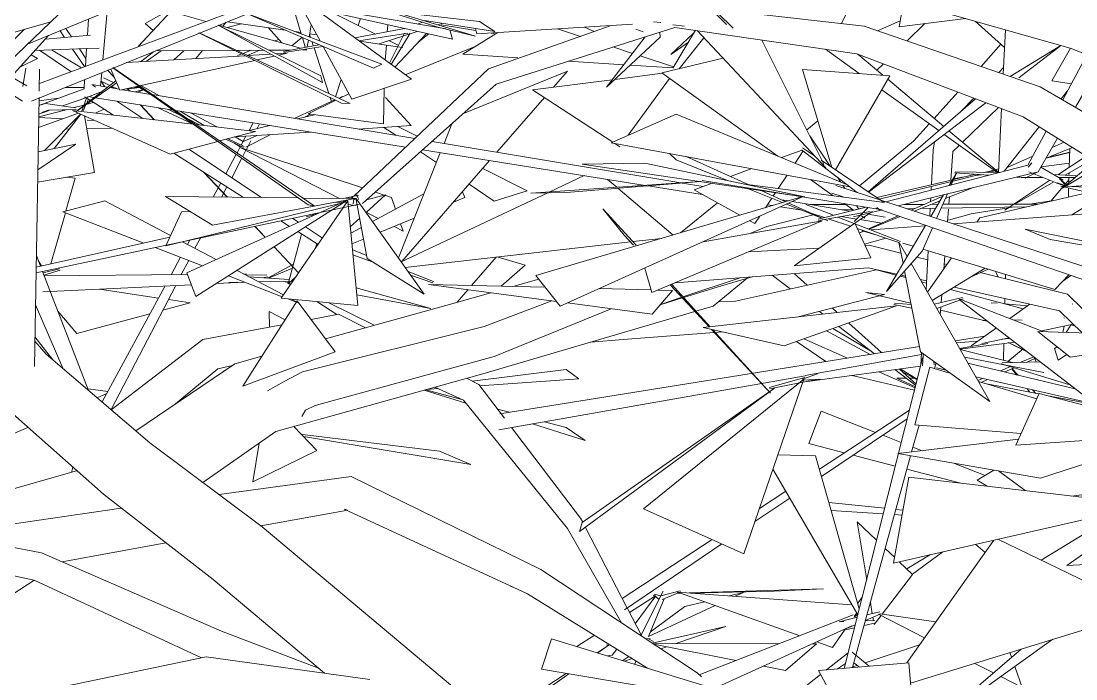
# Model space of a CAD drawing. Header units: millimetres. Extents: x 78096 to 288885, y -20632 to 149556.
# Drawn here: x 251112.1 to 251606.4, y 92259 to 92567.1 of the extents above; entities that cross this region are included whole.
import ezdxf

# ---------------------------------------------------------------- set-up
doc = ezdxf.new("R2010")
doc.units = ezdxf.units.MM
doc.layers.add('G-IMPT', color=8, linetype='Continuous', lineweight=9)
doc.layers.add('L-PLNT', color=71, linetype='Continuous', lineweight=9)

# ---------------------------------------------------------------- blocks, each defined once
blk = doc.blocks.new('ZZ-V - Tree Broadleaf 1 - 3dtree rotund SIMPLU-4826059-TOMH A-A')
at = {"layer": 'G-IMPT'}
for p, q in [((25447.2, 92568.09), (25446.71, 92560.48)), ((25455.99, 92571.72), (25453.96, 92549.05)), ((25667.01, 92563.48), (25677.76, 92559.97)), ((25720.99, 92545.15), (25731.58, 92562.81)), ((25426.98, 92558.68), (25448.06, 92560.6)), ((25622.54, 92551.65), (25639.01, 92561.75)), ((25724.01, 92544.81), (25735.61, 92559.23)), ((25422.17, 92553.38), (25446.31, 92554.29)), ((25446.31, 92554.29), (25445.78, 92546.01)), ((25446.49, 92554.3), (25452.24, 92554.52)), ((25471.52, 92548.05), (25477.64, 92552.79)), ((25481.17, 92553.21), (25474.2, 92548.21)), ((25692.96, 92555.01), (25702.09, 92552.03)), ((25622.54, 92551.65), (25648.32, 92549.96)), ((25672.16, 92548.4), (25697.99, 92546.7)), ((25705.64, 92550.87), (25721.35, 92545.75)), ((25453.42, 92542.98), (25452.86, 92536.72)), ((25456.1, 92544.07), (25459.32, 92540.66)), ((25459.24, 92540.85), (25456.15, 92544.09)), ((25622.87, 92523.85), (25671.62, 92543.74)), ((25665.03, 92536.15), (25671.62, 92543.74)), ((25700.96, 92546.51), (25720.99, 92545.19)), ((25876.04, 92545.37), (25873.77, 92543.04)), ((25441.43, 92524.81), (25459.97, 92539.13)), ((25460.33, 92538.28), (25441.82, 92525.02)), ((25445.37, 92539.72), (25445.09, 92535.39)), ((25692.57, 92539.66), (25655.28, 92534.91)), ((25716.1, 92542.67), (25693.79, 92539.82)), ((25700.1, 92513.68), (25719.39, 92540.31)), ((25445.09, 92535.39), (25423.97, 92527.66)), ((25446.93, 92531.5), (25452.6, 92533.87)), ((25456.13, 92536.17), (25448.78, 92537.4)), ((25450.52, 92536.19), (25448.99, 92537.2)), ((25461.61, 92535.26), (25457.15, 92536)), ((25476.45, 92532.78), (25463.19, 92534.99)), ((25692.82, 92510.49), (25655.28, 92534.91)), ((25425.17, 92527.83), (25426.43, 92528.44)), ((25441.06, 92526.5), (25427.02, 92528.57)), ((25446.93, 92531.5), (25435.03, 92527.39)), ((25448.05, 92529.93), (25445.31, 92531.66)), ((25449.82, 92531.3), (25446.74, 92531.79)), ((25458.96, 92523.03), (25448.38, 92529.72)), ((25487, 92525.38), (25450.45, 92531.2)), ((25472.64, 92521.48), (25460.41, 92529.61)), ((25600.11, 92512.13), (25477.02, 92532.69)), ((25638.59, 92505.71), (25660.82, 92531.3)), ((25862.08, 92531.05), (25855.98, 92524.79)), ((25428.69, 92525.19), (25423.93, 92523.54)), ((25425.3, 92524.24), (25428.35, 92525.46)), ((25441.46, 92525.73), (25428.65, 92525.4)), ((25496.39, 92518.79), (25439.69, 92525.22)), ((25439.69, 92525.22), (25485.4, 92504.75)), ((25471.4, 92527.86), (25478, 92520.87)), ((25471.62, 92527.83), (25478.19, 92520.85)), ((25595.79, 92508.05), (25487.88, 92525.24)), ((25873.65, 92526.66), (25856.77, 92510.39)), ((25525.46, 92515.49), (25497.46, 92518.67)), ((25617.42, 92518.98), (25613.78, 92509.85)), ((25525.46, 92515.49), (25508.65, 92510.99)), ((25507.83, 92510.76), (25485.4, 92504.75)), ((25724.76, 92491.32), (25608.24, 92510.78)), ((25696.2, 92508.3), (25693.86, 92509.82)), ((25843.68, 92510.6), (25842.97, 92506.69)), ((25855.25, 92508.92), (25852.27, 92506.05)), ((25898.83, 92507.91), (25904.33, 92510.35)), ((25519.87, 92484.56), (25487.16, 92505.22)), ((25528.31, 92484.46), (25494.24, 92507.12)), ((25612.03, 92505.47), (25592.39, 92456.22)), ((25708.03, 92490.18), (25603.76, 92506.78)), ((25842.97, 92506.69), (25842.18, 92490.49)), ((25852.27, 92506.05), (25851.22, 92492.62)), ((25877.73, 92498.56), (25889.67, 92503.85)), ((25908.33, 92507.85), (25895.94, 92502.89)), ((25895.99, 92502.91), (25906.99, 92505.61)), ((25897.31, 92503.44), (25906.99, 92505.71)), ((25901.41, 92495.1), (25914.65, 92503.9)), ((25907.04, 92507.34), (25906.78, 92498.67)), ((25594.08, 92454.47), (25635.17, 92501.78)), ((25917.39, 92502.19), (25904.81, 92494.91)), ((25501.1, 92496.41), (25512.21, 92484.64)), ((25501.38, 92496.24), (25512.3, 92484.64)), ((25663.38, 92487.12), (25679.51, 92494.72)), ((25852.31, 92492.19), (25864.74, 92495.24)), ((25852.65, 92492.95), (25862.9, 92495.36)), ((25866.83, 92496.28), (25871.38, 92497.35)), ((25868.85, 92496.25), (25871.88, 92496.99)), ((25872.08, 92497.51), (25873.69, 92497.89)), ((25906.64, 92493.92), (25906.56, 92491.32)), ((25906.7, 92496.01), (25906.66, 92494.81)), ((25694.74, 92489.27), (25690.33, 92493)), ((25721.16, 92466.92), (25695.28, 92488.81)), ((25734.83, 92485.91), (25709.45, 92489.95)), ((25735.2, 92489.58), (25725.32, 92491.23)), ((25816.61, 92484.49), (25852.05, 92492.81)), ((25817.78, 92483.71), (25851.58, 92492.01)), ((25842.14, 92489.69), (25842.05, 92487.93)), ((25861.11, 92488.94), (25848.68, 92483.97)), ((25876.65, 92478.62), (25897.68, 92492.61)), ((25899.55, 92491.87), (25881.3, 92481.31)), ((25904.72, 92490.53), (25898.08, 92482.77)), ((25906.6, 92492.72), (25905.07, 92490.93)), ((25906.49, 92488.98), (25906.36, 92484.7)), ((25593.74, 92454.31), (25662.45, 92486.68)), ((25832.69, 92478.6), (25847.55, 92485.18)), ((25841.88, 92484.28), (25841.8, 92482.63)), ((25850.6, 92484.73), (25850.33, 92481.29)), ((25915.61, 92486.85), (25864.83, 92475.02)), ((25922.54, 92485.24), (25908.05, 92476.35)), ((25454.79, 92482.97), (25435.15, 92477.78)), ((25454.79, 92482.97), (25485.64, 92466.72)), ((25698.27, 92466.78), (25688.26, 92479.19)), ((25703.8, 92462.1), (25688.26, 92479.19)), ((25767.66, 92480.68), (25765.28, 92481.06)), ((25781.44, 92478.48), (25771.4, 92480.08)), ((25775.18, 92482.9), (25771.87, 92483.46)), ((25804.1, 92478.08), (25776.99, 92482.6)), ((25796.33, 92476.14), (25783.27, 92481.22)), ((25801.91, 92481.25), (25785.14, 92481.24)), ((25805.24, 92478.87), (25799.82, 92478.79)), ((25838.74, 92481.28), (25829.45, 92481.27)), ((25834.28, 92479.31), (25830.7, 92479.25)), ((25846.25, 92483), (25834.12, 92478.14)), ((25844.16, 92479.45), (25837.14, 92479.35)), ((25841.64, 92479.42), (25841.46, 92475.74)), ((25845.24, 92481.29), (25841.98, 92481.28)), ((25886.56, 92480.09), (25846.7, 92479.49)), ((25880.69, 92481.31), (25847.5, 92481.29)), ((25850.14, 92478.97), (25849.68, 92473.06)), ((25878.73, 92479.82), (25876.65, 92478.62)), ((25891.86, 92481.32), (25880.74, 92481.31)), ((25435.15, 92477.78), (25473.06, 92463.13)), ((25545.66, 92472.93), (25542.98, 92474.71)), ((25792.1, 92475.08), (25785.43, 92477.31)), ((25804.27, 92471), (25793.74, 92474.53)), ((25827.75, 92463.91), (25798.41, 92475.33)), ((25807.21, 92474.38), (25799.77, 92475.56)), ((25818.95, 92472.51), (25808.71, 92474.14)), ((25820.57, 92475.33), (25812.59, 92476.66)), ((25812.73, 92469.75), (25826.54, 92475.87)), ((25827.57, 92475.52), (25812.96, 92469.66)), ((25934.64, 92478.35), (25852.43, 92472.16)), ((25863.4, 92472.99), (25864.83, 92475.02)), ((25525.16, 92470.93), (25529.98, 92465.83)), ((25525.21, 92470.94), (25530.01, 92465.84)), ((25541.36, 92470.98), (25537.35, 92473.51)), ((25556.83, 92465.5), (25548.87, 92470.79)), ((25827.36, 92463.27), (25807.39, 92469.96)), ((25808.5, 92467.88), (25810.43, 92468.73)), ((25810.55, 92468.7), (25808.5, 92467.88)), ((25809.72, 92468.95), (25817.16, 92466.68)), ((25839.27, 92471.17), (25813.97, 92469.27)), ((25491.28, 92463.75), (25507.05, 92455.44)), ((25554.78, 92462.5), (25545.29, 92468.5)), ((25698.27, 92466.78), (25702.6, 92462.1)), ((25715.85, 92465.35), (25702.25, 92463.81)), ((25478.47, 92461.04), (25500.54, 92452.5)), ((25534.16, 92461.4), (25545.67, 92449.21)), ((25534.18, 92461.41), (25545.67, 92449.22)), ((25553.29, 92460.33), (25554.33, 92463.12)), ((25577.54, 92457.37), (25570.89, 92459.97)), ((25701.13, 92463.69), (25595.54, 92451.76)), ((25828.88, 92453.58), (25826.91, 92463.45)), ((25830.81, 92456.86), (25827.11, 92463.35)), ((25828.87, 92463.12), (25833.65, 92461.66)), ((25838.21, 92460.27), (25899.97, 92441.46)), ((25840.67, 92459.52), (25839.77, 92441.16)), ((25580.18, 92454.4), (25571.11, 92457.56)), ((25840.35, 92440.14), (25851.62, 92456.19)), ((25848.43, 92457.16), (25847.94, 92450.96)), ((25516.79, 92450.31), (25538.56, 92438.84)), ((25608.85, 92445.13), (25596.94, 92449.79)), ((25837.12, 92412.15), (25829.58, 92450.04)), ((25869.56, 92388.94), (25832.69, 92453.56)), ((25867.35, 92451.4), (25842.59, 92436.22)), ((25512.79, 92447.77), (25538, 92438.02)), ((25608.55, 92444.53), (25598.09, 92448.17)), ((25906.65, 92448.26), (25899.97, 92441.46)), ((25661.25, 92442.42), (25606.58, 92443.76)), ((25666.55, 92435.78), (25606.58, 92443.76)), ((25710.78, 92441.21), (25686.49, 92441.81)), ((25720.84, 92440.97), (25711.27, 92429.83)), ((25720.84, 92440.97), (25714.02, 92441.13)), ((25719.78, 92443.56), (25738.07, 92423.82)), ((25738.56, 92423.88), (25720.41, 92443.83)), ((25519.56, 92396.13), (25544.97, 92436.14)), ((25540.59, 92437.02), (25544.56, 92435.49)), ((25542.35, 92436.85), (25544.65, 92435.64)), ((25544.66, 92435.45), (25546, 92434.93)), ((25562.79, 92412.25), (25544.97, 92436.14)), ((25711.27, 92429.83), (25671.63, 92435.11)), ((25824.51, 92434.32), (25833.04, 92432.67)), ((25824.84, 92434.91), (25832.69, 92434.42)), ((25856.78, 92437.65), (25843.53, 92434.56)), ((25857.11, 92437.05), (25844.73, 92432.47)), ((25847, 92438.92), (25846.71, 92435.31)), ((25855.26, 92436.77), (25922.53, 92384.83)), ((25894.93, 92421.62), (25855.56, 92436.83)), ((25825.88, 92433.77), (25735.3, 92423.51)), ((25773.22, 92415.03), (25825.88, 92433.77)), ((25846.54, 92433.14), (25846.28, 92429.75)), ((25773.22, 92415.03), (25735.3, 92423.51)), ((25739.16, 92422.65), (25766.83, 92392.78)), ((25766.83, 92392.78), (25739.81, 92422.5)), ((25562.79, 92412.25), (25519.56, 92396.13)), ((25783.06, 92401.08), (25837.55, 92411)), ((25837.12, 92412.15), (25869.56, 92388.94)), ((25837.61, 92411.79), (25837.19, 92406.14)), ((25838.31, 92411.29), (25838.03, 92405.59)), ((25838.35, 92410.38), (25838.03, 92405.59)), ((25784.07, 92398.31), (25837.11, 92405.47)), ((25838.04, 92409.16), (25801.36, 92263.89)), ((25834.35, 92378.02), (25841.49, 92404.95)), ((25850.14, 92402.4), (25841.49, 92404.95)), ((25843.37, 92407.67), (25843.43, 92406.14)), ((25844.36, 92406.96), (25843.64, 92404.32)), ((25848.99, 92403.65), (25844.54, 92404.67)), ((25909.61, 92394.81), (25859.29, 92406.94)), ((25766.23, 92395.44), (25782.81, 92400.17)), ((25781.72, 92399.45), (25788.85, 92401.85)), ((25918.88, 92387.64), (25863, 92400.44)), ((25677.3, 92327.93), (25768.71, 92395.17)), ((25678.54, 92332.17), (25768.71, 92395.17)), ((25782.4, 92399.43), (25707.3, 92338.64)), ((25754.34, 92317.62), (25782.4, 92399.43)), ((25766.38, 92394.83), (25789.12, 92399.36)), ((25782.07, 92398.84), (25790.26, 92399.32)), ((25891.54, 92390.18), (25864.26, 92398.23)), ((25836.38, 92377.85), (25832.93, 92365.28)), ((25834.35, 92378.02), (25884.15, 92373.91)), ((25882.93, 92371.24), (25826.42, 92364.5)), ((25893.31, 92353), (25956.83, 92373.6)), ((25832.44, 92363.47), (25805.22, 92264.23)), ((25893.31, 92353), (25826.42, 92364.5)), ((25907.95, 92344.62), (25952.34, 92350.66)), ((25754.34, 92317.62), (25707.3, 92338.64)), ((25678.54, 92332.17), (25677.3, 92327.93)), ((25893.6, 92314.55), (25917.63, 92329.33)), ((25871.45, 92323.92), (25830.63, 92266.45)), ((25862.93, 92321.98), (25867.31, 92318.1)), ((25873.3, 92324.34), (25942.59, 92290.93)), ((25942.59, 92290.93), (25832.46, 92256.92)), ((25659.54, 92263.47), (25664.23, 92277.72)), ((25773.39, 92244.34), (25664.23, 92277.72)), ((25899.07, 92277.49), (25844.83, 92238.71)), ((25793.02, 92263.17), (25803.18, 92271.09)), ((25813.01, 92264.91), (25805.01, 92271.49)), ((25844.58, 92238.92), (25884.19, 92272.9)), ((25798.18, 92263.62), (25801.94, 92266.19)), ((25808.42, 92264.51), (25805.85, 92266.51)), ((25659.54, 92263.47), (25773.39, 92244.34)), ((25771.39, 92246.28), (25790.23, 92260.98))]:
    blk.add_line(p, q, dxfattribs=at)
blk = doc.blocks.new('ZZ-V - Tree Broadleaf 1 - 3dtree rotund SIMPLU-4826034-TOMH A-A')
at = {"layer": 'G-IMPT'}
for p, q in [((25474.53, 92610.1), (25405.84, 92543.94)), ((25712.77, 92599.17), (25746.2, 92565.62)), ((25580.66, 92594.49), (25420.48, 92529.64)), ((25580.01, 92595.94), (25424.15, 92537.96)), ((25610.93, 92564.34), (25552.17, 92583.07)), ((25628.6, 92560.15), (25552.19, 92583.08)), ((25340.65, 92581.18), (25418.32, 92536.81)), ((25418.66, 92556.29), (25471.61, 92578.18)), ((25907.21, 92554.47), (25823.36, 92578.23)), ((25614.73, 92563.44), (25536.55, 92576.77)), ((25617.8, 92558.64), (25536.55, 92576.77)), ((25542.69, 92575.4), (25546.9, 92561.11)), ((25546.57, 92574.53), (25555.7, 92557.82)), ((25598.49, 92539.92), (25553.24, 92573.04)), ((25827.01, 92564.47), (25829.27, 92576.56)), ((25485.69, 92571.59), (25470.4, 92555.17)), ((25485.69, 92571.59), (25502.11, 92566.96)), ((25521.32, 92570.62), (25580.72, 92545.08)), ((25584.65, 92546.99), (25521.39, 92570.65)), ((25581.7, 92561.09), (25561.07, 92571.3)), ((25630.48, 92566.9), (25590.71, 92571.52)), ((25742.05, 92570.92), (25749.23, 92563.87)), ((25810.65, 92564.79), (25755.48, 92570.99)), ((25827.01, 92564.47), (25858.39, 92568.3)), ((25386.95, 92554.73), (25429.56, 92566.83)), ((25417.13, 92563.3), (25400.83, 92546.8)), ((25556.78, 92538.37), (25507.88, 92565.2)), ((25556.03, 92541.57), (25507.91, 92565.21)), ((25508.33, 92565.21), (25546.53, 92554.45)), ((25512.39, 92566.85), (25539.32, 92562.88)), ((25537.86, 92556.89), (25531.56, 92564.03)), ((25550.53, 92559.75), (25551.59, 92565.33)), ((25572.06, 92559.27), (25595.31, 92563.66)), ((25587.41, 92565.42), (25587.19, 92562.12)), ((25603.81, 92566.61), (25601.27, 92565.73)), ((25604.63, 92567.35), (25637.59, 92562.25)), ((25610.93, 92564.34), (25628.6, 92560.15)), ((25612.88, 92566.07), (25610.95, 92565.45)), ((25616.5, 92563.02), (25617.8, 92558.64)), ((25628.52, 92563.65), (25629.17, 92561.15)), ((25629.17, 92561.15), (25702.16, 92565.64)), ((25630.48, 92566.9), (25637.59, 92562.25)), ((25692.15, 92565.02), (25634.67, 92544.84)), ((25721.89, 92564.21), (25638.3, 92537.62)), ((25703.62, 92563.28), (25707.1, 92562.06)), ((25711.97, 92566.73), (25715.45, 92566.43)), ((25720.99, 92565.39), (25726.48, 92564.75)), ((25807.23, 92551.82), (25721.89, 92564.21)), ((25732.36, 92562.69), (25792.67, 92498.4)), ((25893.19, 92536.35), (25810.65, 92564.79)), ((25876.91, 92563.06), (25875.88, 92542.31)), ((25410.94, 92541.02), (25428.5, 92560.36)), ((25565.69, 92528.75), (25498.95, 92561.6)), ((25569.75, 92528.51), (25498.97, 92561.6)), ((25542.47, 92555.59), (25547.16, 92559.51)), ((25544, 92562.19), (25546.7, 92561.8)), ((25547.41, 92559.4), (25548.74, 92554.87)), ((25549.64, 92555.04), (25550.24, 92558.19)), ((25550.81, 92561.19), (25554.12, 92560.7)), ((25573.91, 92557.91), (25596.77, 92561.5)), ((25574.13, 92557.75), (25592.01, 92555.12)), ((25601.27, 92562.33), (25583.35, 92556.55)), ((25592.36, 92555.82), (25587.9, 92558.02)), ((25588.21, 92547.44), (25595.19, 92561.54)), ((25589.08, 92546.81), (25597.86, 92561.55)), ((25590.72, 92545.61), (25605.52, 92561.38)), ((25689.88, 92536.17), (25708.09, 92559.82)), ((25689.88, 92536.17), (25715.09, 92559.68)), ((25714.97, 92562.01), (25715.09, 92559.68)), ((25762.79, 92558.27), (25791.84, 92500.07)), ((25478.65, 92553.19), (25515.57, 92553.42)), ((25516.46, 92553.43), (25529.2, 92553.5)), ((25531.7, 92553.52), (25541.91, 92553.58)), ((25538.52, 92552.94), (25555.14, 92556.08)), ((25538.65, 92552.37), (25557.05, 92555.26)), ((25547.4, 92553.61), (25549.45, 92553.63)), ((25557.11, 92555.23), (25570.61, 92530.51)), ((25586.76, 92555.89), (25586.27, 92548.86)), ((25592.14, 92555.1), (25594.52, 92554.75)), ((25792.48, 92553.96), (25808.33, 92542.58)), ((25879.06, 92541.22), (25902.77, 92555.73)), ((25883.09, 92540.61), (25902.88, 92555.69)), ((25898.66, 92539.12), (25907.33, 92554.42)), ((25912.79, 92552.23), (25907.21, 92554.47)), ((25382.94, 92550.56), (25416.18, 92529.66)), ((25461.85, 92534.7), (25525.09, 92548.73)), ((25465.01, 92547.67), (25520.62, 92550.94)), ((25521.65, 92551), (25532.6, 92551.64)), ((25526.05, 92548.94), (25534.21, 92550.76)), ((25535.21, 92551.79), (25540.21, 92552.09)), ((25536.35, 92551.23), (25540.21, 92552.09)), ((25744.55, 92549.7), (25715.82, 92542.86)), ((25885.26, 92522.27), (25807.23, 92551.82)), ((25807.69, 92551.64), (25819.42, 92541.79)), ((25914.85, 92551.04), (25903.74, 92530.21)), ((25417.75, 92545.01), (25416.37, 92536.45)), ((25424.26, 92544.68), (25424.08, 92534.38)), ((25457.62, 92544.68), (25461.85, 92534.7)), ((25550.18, 92481.04), (25458.59, 92545.31)), ((25552.99, 92480.57), (25458.61, 92545.32)), ((25634.67, 92544.84), (25571.54, 92485.1)), ((25584.65, 92546.99), (25580.72, 92545.08)), ((25715.82, 92542.86), (25770.28, 92503.9)), ((25781.77, 92544.49), (25795.55, 92498.57)), ((25781.77, 92544.49), (25822.67, 92541.55)), ((25921.35, 92547), (25909.69, 92526.75)), ((25556.03, 92541.57), (25556.78, 92538.37)), ((25598.49, 92539.92), (25570.61, 92530.51)), ((25797.18, 92497.48), (25822.67, 92541.55)), ((25821.7, 92539.87), (25847.94, 92517.81)), ((25907.79, 92537.82), (25898.66, 92539.12)), ((25564.71, 92530.87), (25569.21, 92533.08)), ((25638.3, 92537.62), (25575.65, 92481.68)), ((25585.44, 92518.94), (25585.68, 92535.6)), ((25818.89, 92535.01), (25845.64, 92515.82)), ((25965.52, 92494.26), (25893.19, 92536.35)), ((25903.01, 92530.64), (25905.97, 92534.39)), ((25424.03, 92531.37), (25421.84, 92405.34)), ((25550.07, 92523.67), (25563.05, 92530.05)), ((25569.75, 92528.51), (25565.69, 92528.75)), ((25862.85, 92530.75), (25812.61, 92487.16)), ((25812.77, 92487.06), (25867.72, 92528.91)), ((25585.44, 92518.94), (25550.07, 92523.67)), ((25722.6, 92523.54), (25692.04, 92510.15)), ((25722.6, 92523.54), (25803.21, 92490.32)), ((25875.09, 92526.12), (25873.61, 92496.22)), ((25956.57, 92477.72), (25885.26, 92522.27)), ((25785.22, 92513.32), (25794.71, 92499.13)), ((25848.16, 92514.01), (25873.25, 92496.01)), ((25850.41, 92515.73), (25873.72, 92496.13)), ((25876.35, 92496.81), (25892.73, 92517.6)), ((25895.94, 92515.6), (25887.44, 92499.68)), ((25441.25, 92509.48), (25423.44, 92497.52)), ((25441.25, 92509.48), (25423.59, 92505.91)), ((25692.04, 92510.15), (25803.95, 92489.56)), ((25901.32, 92512.23), (25892.25, 92496.49)), ((25719.47, 92505.11), (25722.58, 92502.09)), ((25727.28, 92503.67), (25756.27, 92490.53)), ((25772, 92503.19), (25781.56, 92506.72)), ((25782.07, 92506.33), (25778.27, 92500.6)), ((25781.33, 92506.9), (25807.43, 92486.84)), ((25781.85, 92507.72), (25787.4, 92504.01)), ((25707.94, 92500.57), (25678.45, 92500.13)), ((25782.03, 92484.83), (25678.45, 92500.13)), ((25707.94, 92500.57), (25782.85, 92484.82)), ((25746.66, 92492.43), (25722.58, 92502.09)), ((25790.5, 92501.95), (25820.09, 92482.16)), ((25887.44, 92499.68), (25820.9, 92482.45)), ((25887.51, 92498.71), (25889.31, 92500.75)), ((25903.93, 92492.57), (25893.5, 92498.66)), ((25918.57, 92501.46), (25903.69, 92488.91)), ((25903.69, 92488.91), (25921.55, 92499.6)), ((25747.96, 92494.3), (25758.01, 92498.01)), ((25774.53, 92494.97), (25770.36, 92488.7)), ((25798.18, 92493.95), (25799.61, 92491.81)), ((25892.25, 92496.49), (25826.61, 92480.58)), ((25850.45, 92490.1), (25853.91, 92495.96)), ((25851.51, 92490.38), (25853.98, 92495.95)), ((25853.03, 92496.02), (25869.15, 92494.94)), ((25873.01, 92496.18), (25853.25, 92496.51)), ((25882.27, 92494.07), (25883.98, 92493.96)), ((25894.39, 92493.92), (25884.3, 92493.92)), ((25886.05, 92493.49), (25891.7, 92496.31)), ((25902.68, 92490.62), (25887.83, 92496.53)), ((25910.45, 92494.61), (25899.42, 92495.2)), ((25909.64, 92493.92), (25901.62, 92493.92)), ((25733.86, 92491.94), (25654.52, 92486.51)), ((25671.18, 92486.87), (25733.99, 92491.93)), ((25731, 92488.03), (25739.39, 92491.13)), ((25734.71, 92492.46), (25819.06, 92478.75)), ((25754.79, 92490.72), (25820.21, 92482.21)), ((25772.44, 92482.09), (25756.04, 92488.67)), ((25785.59, 92492.94), (25796.21, 92485.33)), ((25797.46, 92490.09), (25947.79, 92441.07)), ((25800.71, 92490.15), (25801.68, 92488.72)), ((25905.55, 92489.83), (25900.88, 92491.25)), ((25904.3, 92490.27), (25901.22, 92491.31)), ((25905.85, 92490.32), (25902.15, 92493.22)), ((25904.63, 92490.7), (25902.56, 92493.09)), ((25904.79, 92489.74), (25902.88, 92489.82)), ((25902.88, 92489.82), (25978.28, 92472.24)), ((25939.6, 92488.32), (25905.07, 92489.73)), ((25907.91, 92489.62), (25934.25, 92491.66)), ((25505.3, 92471.48), (25483.27, 92484.97)), ((25545.6, 92484.26), (25483.27, 92484.97)), ((25505.3, 92471.48), (25572.09, 92483.96)), ((25572.09, 92483.96), (25547.65, 92484.24)), ((25566.69, 92484.02), (25573.08, 92485.45)), ((25571.28, 92484.86), (25567.43, 92484.17)), ((25570.63, 92484.52), (25572.12, 92483.6)), ((25570.83, 92484.96), (25572.97, 92485.46)), ((25571.45, 92483.78), (25571.26, 92481.5)), ((25604.46, 92439.17), (25572.53, 92484.25)), ((25572.53, 92484.25), (25577.81, 92455.89)), ((25573.53, 92484.54), (25572.75, 92485.48)), ((25572.78, 92485.67), (25573.78, 92485.39)), ((25573.77, 92484.08), (25573.72, 92483.59)), ((25671.18, 92486.87), (25654.52, 92486.51)), ((25656.88, 92447.9), (25782, 92484.92)), ((25668.29, 92433.6), (25782.1, 92484.91)), ((25731, 92488.03), (25752.42, 92476.17)), ((25762.46, 92487.72), (25773.92, 92482.53)), ((25767.33, 92484.14), (25764.39, 92479.71)), ((25769.06, 92486.75), (25768.03, 92485.2)), ((25795.55, 92486.55), (25800.83, 92484.73)), ((25841.89, 92475.6), (25847.87, 92485.74)), ((25844.6, 92474.72), (25849.65, 92486.17)), ((25422.6, 92449.19), (25574.14, 92481.31)), ((25483.39, 92461.87), (25564.96, 92481.67)), ((25493.33, 92449.24), (25565.78, 92482.04)), ((25566.53, 92482.05), (25497.52, 92438.03)), ((25537.52, 92437.31), (25568.73, 92482.86)), ((25552.99, 92480.57), (25550.18, 92481.04)), ((25562.19, 92482.11), (25568.31, 92482.48)), ((25565.75, 92481.86), (25568.31, 92482.48)), ((25566.51, 92482.37), (25568.3, 92483.18)), ((25566.59, 92482.77), (25568.5, 92482.12)), ((25568.3, 92483.18), (25567.09, 92482.41)), ((25573.34, 92433.87), (25568.73, 92482.86)), ((25572.41, 92480.7), (25568.88, 92481.24)), ((25790.77, 92474.74), (25774.25, 92481.37)), ((25775.37, 92481.87), (25790.98, 92474.8)), ((25789.09, 92474.33), (25811.64, 92479.96)), ((25801.4, 92481.62), (25805.73, 92478.52)), ((25811.42, 92479.99), (25804.56, 92478.22)), ((25818.54, 92478.63), (25805.61, 92475.5)), ((25806.04, 92473.21), (25812.62, 92479.8)), ((25807.03, 92480.71), (25808.09, 92479.13)), ((25816.21, 92479.43), (25940.17, 92436.71)), ((25816.64, 92479.76), (25817.92, 92478.78)), ((25483.39, 92461.87), (25490.77, 92477.75)), ((25490.77, 92477.75), (25494.68, 92477.99)), ((25711.15, 92439.92), (25790.98, 92473.63)), ((25735.19, 92463.76), (25790.98, 92473.63)), ((25757.04, 92473.61), (25759.45, 92472.28)), ((25761.74, 92475.73), (25759.45, 92472.28)), ((25789.24, 92473.75), (25813.44, 92477.91)), ((25792.22, 92474.23), (25793.59, 92473.61)), ((25793.59, 92473.61), (25792.31, 92474.12)), ((25806.39, 92472.63), (25814.51, 92477.9)), ((25809.36, 92475.92), (25811.03, 92474.73)), ((25777.81, 92452.4), (25806.25, 92472.39)), ((25813.83, 92456.2), (25806.25, 92472.39)), ((25821.14, 92440.48), (25839.42, 92471.43)), ((25837.8, 92459.34), (25842.65, 92470.32)), ((25897.82, 92464.81), (25886.14, 92469.58)), ((25969.99, 92452.75), (25886.14, 92469.58)), ((25422.65, 92451.88), (25485.24, 92465.84)), ((25897.82, 92464.81), (25969.99, 92452.75)), ((25837.8, 92459.34), (25821.14, 92440.48)), ((25604.46, 92439.17), (25577.81, 92455.89)), ((25813.83, 92456.2), (25777.81, 92452.4)), ((25493.33, 92449.24), (25497.52, 92438.03)), ((25707.85, 92451.44), (25711.15, 92439.92)), ((25656.88, 92447.9), (25668.29, 92433.6)), ((25537.52, 92437.31), (25573.34, 92433.87)), ((25892.05, 92421.72), (25907.27, 92409.62)), ((25892.05, 92421.72), (25969.91, 92419.03)), ((25427.38, 92411.09), (25422.04, 92417.25)), ((25899.83, 92413.7), (25901.17, 92414.47)), ((25907.27, 92409.62), (25969.91, 92419.03)), ((25475.99, 92369.6), (25427.38, 92411.09)), ((25899.83, 92413.7), (25901.64, 92408.32)), ((25905.6, 92410.95), (25901.64, 92408.32)), ((25454.21, 92345.44), (25404.09, 92389.83)), ((25881.69, 92368.51), (25892.69, 92392.7)), ((25925.06, 92384.16), (25892.69, 92392.7)), ((25881.69, 92368.51), (25963.45, 92374.04)), ((25528.63, 92330.19), (25475.99, 92369.6)), ((25831.54, 92353.52), (25824.42, 92313.2)), ((25831.54, 92353.52), (25941.96, 92340.65)), ((25505.63, 92305.48), (25454.21, 92345.44)), ((25943.88, 92340.43), (25824.42, 92313.2)), ((25905.59, 92312.13), (25945.8, 92340.22)), ((25425.22, 92317.96), (25332.42, 92335.63)), ((25630.05, 92245.21), (25528.63, 92330.19)), ((25421.72, 92305.21), (25332.47, 92324.35)), ((25509.46, 92281.34), (25425.22, 92317.96)), ((25905.59, 92312.13), (25939.63, 92313.93)), ((25500.19, 92268.81), (25421.72, 92305.21)), ((25557.85, 92261.59), (25505.63, 92305.48)), ((25554.92, 92264.05), (25509.46, 92281.34)), ((25502.34, 92269.26), (25423.09, 92252.69)), ((25578.98, 92258.67), (25502.34, 92269.26)), ((25789.21, 92262.83), (25831.65, 92266.54)), ((25836.45, 92209.47), (25831.65, 92266.54)), ((25789.21, 92262.83), (25807.12, 92230.19))]:
    blk.add_line(p, q, dxfattribs=at)
blk = doc.blocks.new('ZZ-V - Tree Broadleaf 2 - 3dtree rotund SIMPLU-4826084-TOMH A-A')
at = {"layer": 'G-IMPT'}
for p, q in [((25473.8, 92566.01), (25511.18, 92587.11)), ((25433.85, 92562.57), (25435.96, 92559.5)), ((25436.56, 92563.69), (25439.17, 92559.79)), ((25477.41, 92562.7), (25473.8, 92566.01)), ((25510.14, 92564.7), (25511.72, 92566.58)), ((25512.09, 92564.15), (25518.81, 92565.91)), ((25679.67, 92564.26), (25684.1, 92562.19)), ((25830.79, 92557.85), (25839.11, 92565.95)), ((25536.41, 92558.54), (25534.57, 92557.82)), ((25438.94, 92543.46), (25424.23, 92553.46)), ((25443.85, 92545.29), (25429.88, 92553.67)), ((25439.72, 92554.05), (25445.36, 92545.85)), ((25442.94, 92554.17), (25446.01, 92549.59)), ((25487.2, 92548.98), (25491.81, 92553.27)), ((25497.43, 92549.58), (25500.58, 92553.33)), ((25523.43, 92553.47), (25519.59, 92551.97)), ((25521.56, 92551.04), (25527.46, 92553.49)), ((25865.44, 92545.91), (25874.79, 92556.26)), ((25415.03, 92545.52), (25423.26, 92549.68)), ((25420.33, 92551.35), (25423.26, 92549.68)), ((25519, 92551.73), (25517, 92550.96)), ((25816.66, 92544.11), (25819.72, 92547.09)), ((25457.23, 92537.02), (25453.06, 92538.96)), ((25453.07, 92539.05), (25454.85, 92536.39)), ((25458.93, 92538.34), (25454.29, 92540.61)), ((25460.68, 92535.41), (25458.04, 92536.64)), ((25467.09, 92534.34), (25464.96, 92535.39)), ((25843.46, 92521.58), (25854.58, 92533.89)), ((25444.61, 92525.13), (25445.97, 92527.99)), ((25444.93, 92527.52), (25446.22, 92531.08)), ((25446.49, 92529.08), (25447.15, 92530.49)), ((25598.41, 92518.18), (25586.44, 92531.31)), ((25423.79, 92517.34), (25442.45, 92523.98)), ((25426.63, 92506.53), (25443.51, 92523.51)), ((25431.02, 92507.41), (25443.61, 92523.46)), ((25444.06, 92525.12), (25444.8, 92527.16)), ((25496.24, 92518.9), (25479.83, 92526.52)), ((25490.72, 92522.77), (25484.62, 92525.76)), ((25553.14, 92523.25), (25545.13, 92521.31)), ((25445.34, 92522.69), (25449.94, 92496.25)), ((25499.59, 92518.43), (25493.37, 92521.47)), ((25532.18, 92518.18), (25522.46, 92515.83)), ((25598.41, 92518.18), (25573.5, 92516.58)), ((25783.79, 92516.19), (25788.99, 92520.43)), ((25833.78, 92510.87), (25841.16, 92519.03)), ((25551.26, 92515.14), (25515.61, 92512.85)), ((25519.85, 92507.93), (25511.58, 92511.77)), ((25520.11, 92508.37), (25512.61, 92512.05)), ((25808.41, 92489.97), (25833.78, 92510.87)), ((25575.64, 92488.98), (25518.26, 92507.98)), ((25518.26, 92507.98), (25564.76, 92484.04)), ((25893.59, 92498.82), (25906.84, 92500.55)), ((25423.34, 92491.64), (25449.94, 92496.25)), ((25852.76, 92493.2), (25855, 92493.77)), ((25855, 92493.77), (25857.52, 92494.1)), ((25863.03, 92494.82), (25865.73, 92495.17)), ((25585.77, 92485.63), (25581.62, 92487.01)), ((25589.13, 92484.52), (25586.04, 92485.54)), ((25589.13, 92484.52), (25591.04, 92479.04)), ((25724.67, 92467.96), (25741.88, 92482)), ((25860.81, 92476.88), (25878.29, 92479.72)), ((25878.64, 92479.77), (25879.98, 92479.99)), ((25888.18, 92481.32), (25898.23, 92482.94)), ((25577.34, 92477.56), (25582.94, 92474.68)), ((25765.04, 92470.83), (25786.74, 92476.36)), ((25850.14, 92473.83), (25860.81, 92476.88)), ((25590.35, 92470.86), (25594.68, 92468.64)), ((25593.45, 92472.14), (25594.68, 92468.64)), ((25757.55, 92467.71), (25765.04, 92470.83)), ((25810.85, 92462.56), (25820.88, 92465.44)), ((25756.29, 92458.98), (25789.8, 92460.83)), ((25811.11, 92462.01), (25813.02, 92462.11)), ((25813.02, 92462.11), (25827.91, 92458.44)), ((25638.18, 92456.58), (25626.74, 92443.27)), ((25638.76, 92456.64), (25651.81, 92452.76)), ((25835.37, 92456.6), (25840.46, 92455.34)), ((25640.6, 92442.93), (25651.81, 92452.76)), ((25722.09, 92444.54), (25812.54, 92451.6)), ((25750.4, 92435.95), (25816.42, 92450.61)), ((25777.94, 92448.9), (25783.98, 92443.41)), ((25812.54, 92451.6), (25825.92, 92448.58)), ((25816.42, 92450.61), (25825.67, 92448.15)), ((25848.14, 92453.45), (25849.46, 92453.12)), ((25868.72, 92450.98), (25860.57, 92447.24)), ((25865.02, 92449.28), (25906.02, 92439.16)), ((25872.22, 92449.92), (25873.44, 92447.2)), ((25646.02, 92442.8), (25658.19, 92446.26)), ((25725.76, 92437.95), (25752.5, 92446.91)), ((25739.96, 92433.61), (25755.78, 92446.64)), ((25743.88, 92443.13), (25758.21, 92447.36)), ((25767.61, 92448.09), (25776, 92441.64)), ((25827.48, 92447.67), (25830.2, 92446.94)), ((25827.9, 92448.13), (25830.06, 92447.65)), ((25836.96, 92446.09), (25839.98, 92445.4)), ((25837.59, 92444.98), (25839.92, 92444.36)), ((25876.9, 92448.49), (25876.85, 92446.36)), ((25903.73, 92445.3), (25907.52, 92447.96)), ((25617.4, 92434.66), (25635.76, 92439.88)), ((25625.05, 92441.31), (25619.96, 92435.39)), ((25743.88, 92443.13), (25726.06, 92437.62)), ((25779.79, 92428.55), (25820.27, 92439.02)), ((25820.27, 92439.02), (25811.44, 92439.95)), ((25811.44, 92439.95), (25832.58, 92434.94)), ((25851.04, 92441.4), (25882.93, 92432.91)), ((25852.84, 92442.5), (25902.15, 92431.36)), ((25906.02, 92439.16), (25920.11, 92425.27)), ((25558.25, 92418.33), (25617.4, 92434.66)), ((25632.57, 92424.02), (25664.33, 92436.08)), ((25725.46, 92437.43), (25715.03, 92434.21)), ((25715.21, 92434.42), (25725.16, 92437.75)), ((25742.4, 92435.62), (25750.4, 92435.95)), ((25873.02, 92434.91), (25870.22, 92435.14)), ((25887.3, 92433.72), (25876.53, 92434.62)), ((25876.65, 92437.12), (25876.6, 92434.61)), ((25878.9, 92427.81), (25888.37, 92434.47)), ((25908.51, 92434.52), (25908.19, 92434.67)), ((25539.32, 92427.24), (25531.8, 92431.13)), ((25531.8, 92431.13), (25531.93, 92423.77)), ((25551.49, 92427.4), (25564.39, 92429.8)), ((25564.39, 92429.8), (25576.96, 92423.49)), ((25631.93, 92401.92), (25731.34, 92431.08)), ((25637.35, 92410.05), (25692.07, 92432.39)), ((25731.86, 92431.24), (25739.96, 92433.61)), ((25789.69, 92431.11), (25791.32, 92429.86)), ((25795.78, 92432.68), (25798.05, 92430.62)), ((25846.43, 92431.66), (25868.73, 92426.37)), ((25882.93, 92432.91), (25885.13, 92432.2)), ((25902.15, 92431.36), (25912.89, 92421.15)), ((25500.74, 92417.99), (25537.81, 92424.87)), ((25803.38, 92425.76), (25818.73, 92411.8)), ((25868.14, 92426.83), (25866.5, 92426.87)), ((25880.58, 92427.16), (25884.65, 92427.02)), ((25908.67, 92425.16), (25893.86, 92422.03)), ((25904.41, 92424.26), (25903.84, 92421.31)), ((25904.62, 92427.95), (25904.27, 92428.05)), ((25907.68, 92424.95), (25905.28, 92421.26)), ((25907.61, 92424.85), (25909.74, 92424.15)), ((25547.41, 92402.77), (25632.57, 92424.02)), ((25697.76, 92417.92), (25740.44, 92421.26)), ((25740.9, 92421.3), (25744.08, 92421.55)), ((25792.99, 92422.07), (25813.53, 92410.97)), ((25814.36, 92412.13), (25795.97, 92423.13)), ((25798.77, 92424.12), (25815.46, 92411.28)), ((25867.2, 92419.57), (25853.35, 92417.35)), ((25860.75, 92415.02), (25872.61, 92423.38)), ((25457.88, 92385.06), (25500.74, 92417.99)), ((25836.62, 92414.67), (25639.91, 92383.16)), ((25682.6, 92416.79), (25697.76, 92417.92)), ((25792.71, 92407.63), (25779, 92417.09)), ((25782.39, 92418.3), (25802.88, 92409.26)), ((25863.8, 92417.17), (25853.91, 92416.37)), ((25855.38, 92413.79), (25868.63, 92416.13)), ((25881.23, 92416.72), (25855.57, 92413.47)), ((25878.55, 92418.79), (25865.82, 92416.1)), ((25878.49, 92418.37), (25875.33, 92418.11)), ((25876.19, 92416.08), (25876.02, 92408.22)), ((25886.78, 92412.43), (25878.23, 92416.49)), ((25878.23, 92416.49), (25887.07, 92412.21)), ((25515.73, 92406.59), (25528.43, 92410.1)), ((25553.4, 92386.98), (25637.35, 92410.05)), ((25880.16, 92407.2), (25855.7, 92413.24)), ((25894.92, 92402.57), (25857.7, 92409.73)), ((25878.04, 92407.72), (25885.25, 92413.62)), ((25890.14, 92409.84), (25884.08, 92407.29)), ((25890.3, 92409.72), (25891.31, 92407.47)), ((25469.41, 92375.22), (25515.73, 92406.59)), ((25507.83, 92404.27), (25514.63, 92405.85)), ((25879.3, 92405.28), (25874.51, 92403.27)), ((25907.11, 92396.74), (25874.91, 92406.63)), ((25893.15, 92407.52), (25875.4, 92407.08)), ((25881.02, 92404.75), (25876.56, 92402.78)), ((25890.62, 92409.01), (25886.91, 92407.36)), ((25487.98, 92387.8), (25507.83, 92404.27)), ((25535.01, 92374.82), (25631.93, 92401.92)), ((25538.83, 92398.22), (25547.41, 92402.77)), ((25624.27, 92399.78), (25630.05, 92396.88)), ((25670.98, 92403.96), (25626.93, 92398.45)), ((25676.94, 92399.59), (25630.48, 92396.32)), ((25639.46, 92375.63), (25783.04, 92401.01)), ((25676.94, 92399.59), (25670.98, 92403.96)), ((25805.12, 92401.15), (25834.27, 92394.25)), ((25817.49, 92402.82), (25834.54, 92395.3)), ((25825.12, 92403.85), (25834.81, 92396.39)), ((25825.93, 92399.77), (25830.38, 92399.8)), ((25834.67, 92395.82), (25825.93, 92399.77)), ((25827.17, 92404.13), (25834.98, 92397.03)), ((25835.58, 92399.43), (25827.62, 92404.19)), ((25828.62, 92402.81), (25835.5, 92399.09)), ((25831.92, 92399.81), (25834.14, 92399.83)), ((25866.1, 92399.73), (25863.92, 92398.82)), ((25879.83, 92404.23), (25881.99, 92401.47)), ((25879.87, 92404.33), (25882.87, 92401.25)), ((25538.83, 92398.22), (25531.07, 92393.89)), ((25611.1, 92394.95), (25605.63, 92394.57)), ((25609.55, 92395.66), (25622.93, 92389.5)), ((25630.05, 92396.88), (25642.12, 92381.05)), ((25868.47, 92399.19), (25865.48, 92397.87)), ((25892.59, 92392.47), (25867.21, 92397.36)), ((25887.1, 92394.92), (25888.38, 92393.28)), ((25624, 92388.18), (25604.55, 92394.26)), ((25622.08, 92389.89), (25605.19, 92394.44)), ((25889.61, 92394.35), (25891.17, 92392.74)), ((25919.3, 92387.32), (25896.14, 92391.79)), ((25548.82, 92384.82), (25547.1, 92381.87)), ((25548.82, 92384.82), (25553.4, 92386.98)), ((25622.93, 92389.5), (25671.66, 92329.46)), ((25644.42, 92383.88), (25638.82, 92385.39)), ((25831.91, 92384.88), (25789.67, 92357.19)), ((25784.67, 92369.22), (25790.47, 92384.41)), ((25815.96, 92374.43), (25790.47, 92384.41)), ((25830.89, 92380.86), (25790.67, 92353.7)), ((25500.83, 92351.01), (25535.01, 92374.82)), ((25543.38, 92377.16), (25554.21, 92366)), ((25645.44, 92376.69), (25677.82, 92334.23)), ((25679.98, 92370.67), (25655.21, 92378.42)), ((25670.96, 92376.73), (25660.93, 92379.43)), ((25670.96, 92376.73), (25679.98, 92370.67)), ((25828.07, 92369.68), (25819.38, 92373.09)), ((25524.14, 92351.24), (25527.18, 92369.37)), ((25524.14, 92351.24), (25554.21, 92366)), ((25784.67, 92369.22), (25801.36, 92364.86)), ((25837.82, 92365.86), (25833.55, 92367.53)), ((25770.23, 92363.94), (25787.89, 92363.41)), ((25808.4, 92291.79), (25787.89, 92363.41)), ((25805.56, 92363.76), (25825.27, 92358.6)), ((25867.4, 92354.27), (25852.93, 92359.94)), ((25370.46, 92336.24), (25441.57, 92356.36)), ((25439.29, 92355.71), (25439.87, 92358.15)), ((25767.92, 92357.23), (25807.69, 92288.95)), ((25830.71, 92357.18), (25855.31, 92350.75)), ((25871.49, 92356.75), (25863.63, 92351.99)), ((25873.6, 92356.39), (25886.12, 92347.16)), ((25508.42, 92345.32), (25570.21, 92353.71)), ((25570.21, 92353.71), (25659.15, 92310.17)), ((25863.63, 92351.99), (25868.28, 92349.24)), ((25773.95, 92346.89), (25761.6, 92338.79)), ((25775.82, 92343.67), (25759.49, 92332.65)), ((25794.14, 92341.57), (25820.3, 92338.9)), ((25397.75, 92329.5), (25462.57, 92338.95)), ((25527.97, 92330.68), (25568.77, 92338.01)), ((25566.97, 92338.5), (25568.77, 92338.01)), ((25566.97, 92338.5), (25652.89, 92298.84)), ((25819.63, 92336.27), (25795.22, 92337.82)), ((25828.39, 92335.71), (25824.89, 92335.94)), ((25825.55, 92338.37), (25828.8, 92338.04)), ((25677.82, 92334.23), (25678.8, 92332.35)), ((25807.41, 92332.5), (25811.85, 92305.43)), ((25807.41, 92332.5), (25816.5, 92323.87)), ((25671.66, 92329.46), (25696.88, 92285.26)), ((25680.04, 92329.94), (25699.46, 92292.42)), ((25434.82, 92313.79), (25483.47, 92322.69)), ((25739.46, 92324.27), (25697.29, 92296.62)), ((25744.05, 92322.22), (25698.38, 92291.38)), ((25820.53, 92320.05), (25824.9, 92315.91)), ((25841.83, 92317.17), (25830.61, 92310.48)), ((25833.27, 92307.96), (25847.56, 92318.48)), ((25827.1, 92313.81), (25833.4, 92307.83)), ((25659.15, 92310.17), (25732.35, 92261.84)), ((25819.09, 92289.3), (25833.4, 92307.83)), ((25421.58, 92305.09), (25355.18, 92262.65)), ((25644.99, 92302.43), (25647.92, 92301.13)), ((25791.55, 92301.1), (25728.67, 92299.21)), ((25791.55, 92301.1), (25768.5, 92300.09)), ((25652.89, 92298.84), (25709.18, 92263.97)), ((25700.71, 92290.01), (25712.92, 92297.91)), ((25713.03, 92297.79), (25703.43, 92284.75)), ((25716.41, 92300.11), (25706.1, 92279.59)), ((25716.91, 92296.5), (25709.62, 92278.85)), ((25712.01, 92298.19), (25714.46, 92296.23)), ((25712.27, 92298.6), (25715.3, 92297.92)), ((25724.5, 92300.17), (25715.46, 92297.88)), ((25724.71, 92299.77), (25716.05, 92296.14)), ((25723.1, 92299.61), (25804.92, 92293.71)), ((25724.64, 92299.09), (25723.43, 92299.05)), ((25780.47, 92279.2), (25724.57, 92299.09)), ((25768.5, 92300.09), (25729.07, 92299.18)), ((25747.38, 92297.86), (25754.16, 92299.5)), ((25750.18, 92297.66), (25754.16, 92299.5)), ((25807.66, 92294.37), (25809.78, 92297.23)), ((25699.58, 92292.19), (25706.43, 92278.95)), ((25709.64, 92278.89), (25740.8, 92293.32)), ((25726.63, 92292.85), (25710.5, 92280.98)), ((25726.63, 92292.85), (25735.85, 92295.08)), ((25813.6, 92294.77), (25814.46, 92289.51)), ((25805.58, 92288.98), (25733.38, 92260.86)), ((25801.07, 92285.81), (25799, 92285.75)), ((25807.4, 92287.81), (25799.57, 92285.92)), ((25806.01, 92288.22), (25807.16, 92289.86)), ((25806.13, 92288), (25807.61, 92289.09)), ((25815.7, 92286.24), (25811.22, 92286.11)), ((25818.47, 92289.42), (25811.29, 92286.37)), ((25817.96, 92290.35), (25811.99, 92288.91)), ((25814.73, 92287.84), (25815, 92286.22)), ((25815.3, 92284.39), (25818.59, 92288.64)), ((25839, 92278.23), (25817.33, 92289.29)), ((25844.3, 92285.69), (25818.03, 92289.45)), ((25711.35, 92275.7), (25745.92, 92283.57)), ((25722.36, 92275.5), (25745.92, 92283.57)), ((25804.97, 92283.77), (25740.44, 92254.42)), ((25795.84, 92273.72), (25801.51, 92281.81)), ((25806.53, 92284.35), (25800.5, 92281.79)), ((25806.16, 92282.9), (25801.15, 92281.73)), ((25816.21, 92285.26), (25810.63, 92283.95)), ((25676.1, 92274.09), (25684.29, 92279.39)), ((25708.22, 92277.77), (25710.33, 92277.87)), ((25711.99, 92276.48), (25709.56, 92277.74)), ((25795.84, 92273.72), (25788.57, 92276.31)), ((25685.59, 92271.19), (25691.14, 92274.84)), ((25685.92, 92271.09), (25691.39, 92274.99)), ((25689.93, 92274.89), (25691.73, 92274.78)), ((25694.73, 92272.92), (25692.58, 92270.01)), ((25770.65, 92275.37), (25711.62, 92275.53)), ((25750.61, 92267.57), (25712.04, 92275.25)), ((25715.32, 92273.09), (25718.11, 92274.04)), ((25788.35, 92275.33), (25773.77, 92262.96)), ((25788.35, 92275.33), (25786.41, 92275.33)), ((25836.68, 92274.96), (25811.1, 92266.47)), ((25878.98, 92271.29), (25879.75, 92269.09)), ((25690.47, 92269.69), (25692.58, 92270.01)), ((25697.61, 92267.51), (25700.43, 92269.39)), ((25698.37, 92267.28), (25701.89, 92268.49)), ((25703.09, 92265.84), (25703.8, 92267.31)), ((25871.24, 92261.79), (25862.56, 92266.22)), ((25641.53, 92242.18), (25670.95, 92261.55)), ((25644.38, 92241.43), (25672.25, 92261.33)), ((25732.35, 92261.84), (25734.37, 92259.92)), ((25773.77, 92262.96), (25763.65, 92264.98)), ((25807.46, 92265.26), (25805.31, 92264.55)), ((25881.26, 92264.76), (25884.69, 92254.93)), ((25884.69, 92254.93), (25874.67, 92260.04))]:
    blk.add_line(p, q, dxfattribs=at)
blk = doc.blocks.new('ZZ-V - Tree Broadleaf 2 - 3dtree rotund SIMPLU-4826109-TOMH A-A')
at = {"layer": 'G-IMPT'}
for p, q in [((25800.09, 92565.97), (25807.71, 92581.67)), ((25573.59, 92565.1), (25574.6, 92568.28)), ((25612.44, 92565.44), (25628.75, 92562.74)), ((25827.54, 92567.3), (25816.94, 92562.62)), ((25862.74, 92567.07), (25876.5, 92554.73)), ((25550.77, 92561.02), (25551.27, 92559.47)), ((25606.73, 92561.11), (25601.63, 92557.23)), ((25635.9, 92561.56), (25638.1, 92561.2)), ((25730.74, 92561.41), (25720.04, 92551.41)), ((25551.93, 92557.46), (25552.54, 92555.59)), ((25552.86, 92554.6), (25559.82, 92533.15)), ((25595.65, 92542), (25628.37, 92555.23)), ((25720.04, 92551.41), (25728.28, 92557.29)), ((25562.97, 92531.68), (25565.54, 92539.79)), ((25436.19, 92536.01), (25445.13, 92536.04)), ((25457.28, 92536.1), (25459.19, 92536.11)), ((25465.12, 92535.31), (25471.03, 92536.1)), ((25468.39, 92536.15), (25470.93, 92536.16)), ((25468.98, 92534.03), (25472.84, 92535.03)), ((25470.25, 92536.56), (25475.32, 92533.57)), ((25470.48, 92533.78), (25472.94, 92534.98)), ((25471.72, 92536.89), (25480.52, 92532.1)), ((25424, 92529.79), (25433.14, 92531.02)), ((25446.49, 92528.16), (25449.57, 92528.96)), ((25562.63, 92530.26), (25543.63, 92521.56)), ((25560.41, 92531.35), (25561.01, 92529.52)), ((25566.15, 92531.87), (25564.92, 92531.31)), ((25423.87, 92522.26), (25436.72, 92525.61)), ((25440.47, 92526.59), (25445.03, 92527.78)), ((25450.41, 92524), (25454.37, 92525.93)), ((25490.07, 92524.89), (25501.4, 92518.22)), ((25495.32, 92524.05), (25507.27, 92517.55)), ((25551.17, 92523.52), (25548.39, 92522.1)), ((25423.87, 92521.98), (25435.12, 92521.37)), ((25446.49, 92520.76), (25450.09, 92520.56)), ((25524.37, 92519.43), (25522.42, 92515.84)), ((25527.37, 92518.95), (25526.22, 92516.74)), ((25436.62, 92516.57), (25438.22, 92516.6)), ((25446.49, 92516.72), (25458.25, 92516.91)), ((25520.99, 92513.19), (25518.74, 92509.04)), ((25526.05, 92513.52), (25519.88, 92510.7)), ((25532.26, 92513.92), (25520.85, 92508.13)), ((25591.24, 92513.62), (25585.64, 92517.36)), ((25601.28, 92513.24), (25592.15, 92517.78)), ((25515.24, 92510.07), (25518.32, 92508.26)), ((25515.89, 92512.87), (25519.7, 92510.8)), ((25518.49, 92508.56), (25516.78, 92505.41)), ((25523.28, 92511.08), (25521.17, 92507.01)), ((25516.42, 92504.74), (25511.49, 92495.64)), ((25520.95, 92506.59), (25519.4, 92503.61)), ((25610.22, 92500.93), (25602.78, 92505.9)), ((25519.03, 92502.9), (25514.29, 92493.78)), ((25436.6, 92478.17), (25440.99, 92493.6)), ((25437.19, 92494.04), (25440.99, 92493.6)), ((25652.74, 92487.69), (25631.92, 92498.03)), ((25509.16, 92491.32), (25505.58, 92484.72)), ((25512.06, 92489.49), (25509.56, 92484.67)), ((25637.32, 92482.82), (25625.54, 92490.69)), ((25586.3, 92485.78), (25577.3, 92477.52)), ((25586.3, 92485.78), (25577.49, 92483.32)), ((25580.31, 92473.26), (25604.35, 92486.21)), ((25623.47, 92484.45), (25618.27, 92482.32)), ((25623.47, 92484.45), (25622.5, 92487.19)), ((25652.74, 92487.69), (25637.32, 92482.82)), ((25429.56, 92453.42), (25436.36, 92477.32)), ((25554.3, 92476.84), (25549.24, 92475.43)), ((25574.3, 92474.76), (25569.87, 92470.7)), ((25599.77, 92474.73), (25583.89, 92468.21)), ((25570.15, 92467.79), (25575.1, 92470.46)), ((25494.62, 92464.46), (25493.58, 92462.54)), ((25499.6, 92465.51), (25497.09, 92460.69)), ((25540.75, 92443.98), (25547.07, 92467.37)), ((25576.11, 92465.02), (25570.62, 92462.77)), ((25422.74, 92457.37), (25424.69, 92452.34)), ((25423.66, 92455), (25425.14, 92452.44)), ((25490.29, 92456.46), (25485.88, 92448.31)), ((25494.13, 92454.98), (25490.68, 92448.36)), ((25425.66, 92449.84), (25447.25, 92394.14)), ((25433.58, 92451.08), (25425.88, 92449.26)), ((25433.93, 92450.47), (25426.32, 92448.13)), ((25531.08, 92446.75), (25543.27, 92453.32)), ((25542.74, 92451.33), (25531.49, 92446.72)), ((25493.65, 92448.38), (25426.33, 92447.78)), ((25507.16, 92444.18), (25520.41, 92444.82)), ((25520.48, 92444.8), (25513.02, 92444.66)), ((25521.43, 92448.63), (25520, 92448.62)), ((25521.49, 92448.17), (25530.8, 92448.19)), ((25541.21, 92446.01), (25522.35, 92447.38)), ((25541.47, 92445.17), (25527.04, 92444.91)), ((25531.18, 92447.34), (25528.5, 92446.93)), ((25540.07, 92444.85), (25538.61, 92445.12)), ((25540.91, 92444.56), (25539.72, 92445.15)), ((25540.6, 92444.51), (25541.88, 92443.68)), ((25544.33, 92447.26), (25540.75, 92443.98)), ((25425.76, 92440.22), (25495.44, 92443.61)), ((25452.35, 92441.51), (25479.96, 92437.37)), ((25483.04, 92443.06), (25453.62, 92388.7)), ((25488.06, 92443.31), (25457.82, 92385.11)), ((25607.67, 92432.56), (25572.56, 92442.2)), ((25422.34, 92434.24), (25435.09, 92404.51)), ((25482.01, 92431.67), (25494.87, 92435.14)), ((25484.61, 92436.67), (25494.87, 92435.14)), ((25554.18, 92435.71), (25563.55, 92429.64)), ((25581.1, 92424.64), (25559.86, 92435.16)), ((25607.67, 92432.56), (25572.87, 92438.89)), ((25441.69, 92420.79), (25432.89, 92431.18)), ((25441.69, 92420.79), (25475.99, 92430.04)), ((25422.08, 92419.2), (25430.53, 92408.41)), ((25447, 92394.78), (25456.25, 92393.55)), ((25451.27, 92390.7), (25455.74, 92392.61)), ((25401.45, 92369.36), (25418.81, 92376.8)), ((25611.62, 92365.64), (25547.4, 92373.52)), ((25547.88, 92372.52), (25626.29, 92359.43)), ((25611.62, 92365.64), (25626.29, 92359.43))]:
    blk.add_line(p, q, dxfattribs=at)

msp = doc.modelspace()

# ---------------------------------------------------------------- block references
at = {"layer": 'L-PLNT'}
for name in ['ZZ-V - Tree Broadleaf 1 - 3dtree rotund SIMPLU-4826059-TOMH A-A', 'ZZ-V - Tree Broadleaf 2 - 3dtree rotund SIMPLU-4826109-TOMH A-A', 'ZZ-V - Tree Broadleaf 2 - 3dtree rotund SIMPLU-4826084-TOMH A-A', 'ZZ-V - Tree Broadleaf 1 - 3dtree rotund SIMPLU-4826034-TOMH A-A']:
    msp.add_blockref(name, (225696.455, 0), dxfattribs=at)

doc.saveas('drawing.dxf')
